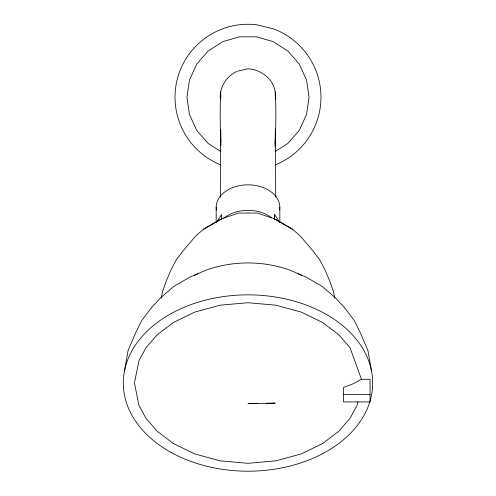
<?xml version="1.0" encoding="UTF-8"?>
<svg xmlns="http://www.w3.org/2000/svg" width="496" height="496" viewBox="0 0 496 496"><rect width="100%" height="100%" fill="white"/><g stroke="black" fill="none" stroke-linecap="round" stroke-linejoin="round"><path stroke-width="0.74" d="M274.4 218.854L274.4 214.625A31.837 22.512 0 0 1 278.386 220.491M220.323 197.222L220.683 129.239L220.962 141.955M275.032 144.162L275.373 129.065L275.726 197.179M275.224 95.759C276.191 80.922 261.832 69.372 247.814 68.783L238.111 71.052M275.032 146.388C275.931 128.259 276.173 110.069 275.354 91.934L275.807 96.249M220.162 96.968C220.249 85.901 227.218 75.59 237.361 71.226M275.503 99.851L275.788 97.687M124.57 370.475L128.067 350.523L135.03 334.304L141.273 321.154L151.95 307.03L160.958 297.55L173.978 286.335L189.838 277.128L197.879 273.699M161.212 298.139L162.589 291.431L166.389 280.674L171.126 269.638L176.099 260.115L183.291 250.604L195.815 235.891L203.62 229.164L221.532 218.848L238.551 213.051L257.449 213.051L274.468 218.848L292.38 229.164L300.185 235.891L312.709 250.604L319.901 260.115L324.874 269.638L329.611 280.674L333.411 291.431L334.788 298.139M357.901 401.76L357.015 405.505L350.077 418.209L338.849 431.204L322.667 443.523L301.438 453.871L275.95 460.852L248 463.32L220.05 460.852L194.562 453.871L173.333 443.523L157.151 431.204L145.923 418.209L138.985 405.505L134.441 383.024L138.985 360.542L145.923 347.839L157.151 334.843L173.333 322.524L194.562 312.17L220.05 305.195L248 302.727L275.95 305.195L301.438 312.17L322.667 322.524L338.849 334.843L350.077 347.839L361.435 379.273L370.047 379.273L370.047 401.934L343.517 401.934L343.517 387.426L352.96 383.848L361.435 379.273M217.552 220.633L221.6 214.632L221.6 219.207M275.255 151.516L287.965 143.35L299.336 130.225L306.553 114.427L309.027 97.235L306.553 80.042L299.336 64.238L287.965 51.113L273.352 41.72L256.686 36.828L239.314 36.828L222.648 41.72L208.035 51.113L196.664 64.238L189.447 80.042L186.973 97.235L189.447 114.427L196.664 130.225L208.035 143.35L220.745 151.516M203.62 229.164L221.532 218.848M257.071 403.49L248 403.657L275.212 403.149L266.141 403.316M343.517 394.432L370.047 394.432M298.121 273.699L306.162 277.128L322.022 286.335L335.042 297.55L344.05 307.03L354.727 321.154L360.97 334.304L367.933 350.523L371.43 370.475M274.468 218.848L292.38 229.164M220.261 97.687L220.447 99.126M220.98 145.613C220.1 127.745 219.883 109.808 220.689 91.934L220.875 97.29M216.163 207.328L216.163 222.623M279.837 207.328L279.837 222.623M274.4 214.625L274.4 219.201M194.438 275.41A90.21 63.786 0 0 1 301.562 275.41M223.739 218.259A31.837 22.512 0 0 1 271.665 217.781M279.589 210.068A31.825 22.5 0 0 0 247.87 184.822A31.818 22.512 0 0 0 216.411 210.062M275.292 164.901A72.962 72.962 0 0 0 273.873 29.01L256.798 24.8A72.962 72.962 0 0 0 220.708 164.901M170.915 452.333A124.701 88.176 0 0 0 371.43 395.572A124.701 88.176 0 0 0 201.655 301.165A124.701 88.176 0 0 0 170.915 452.333"/></g></svg>
